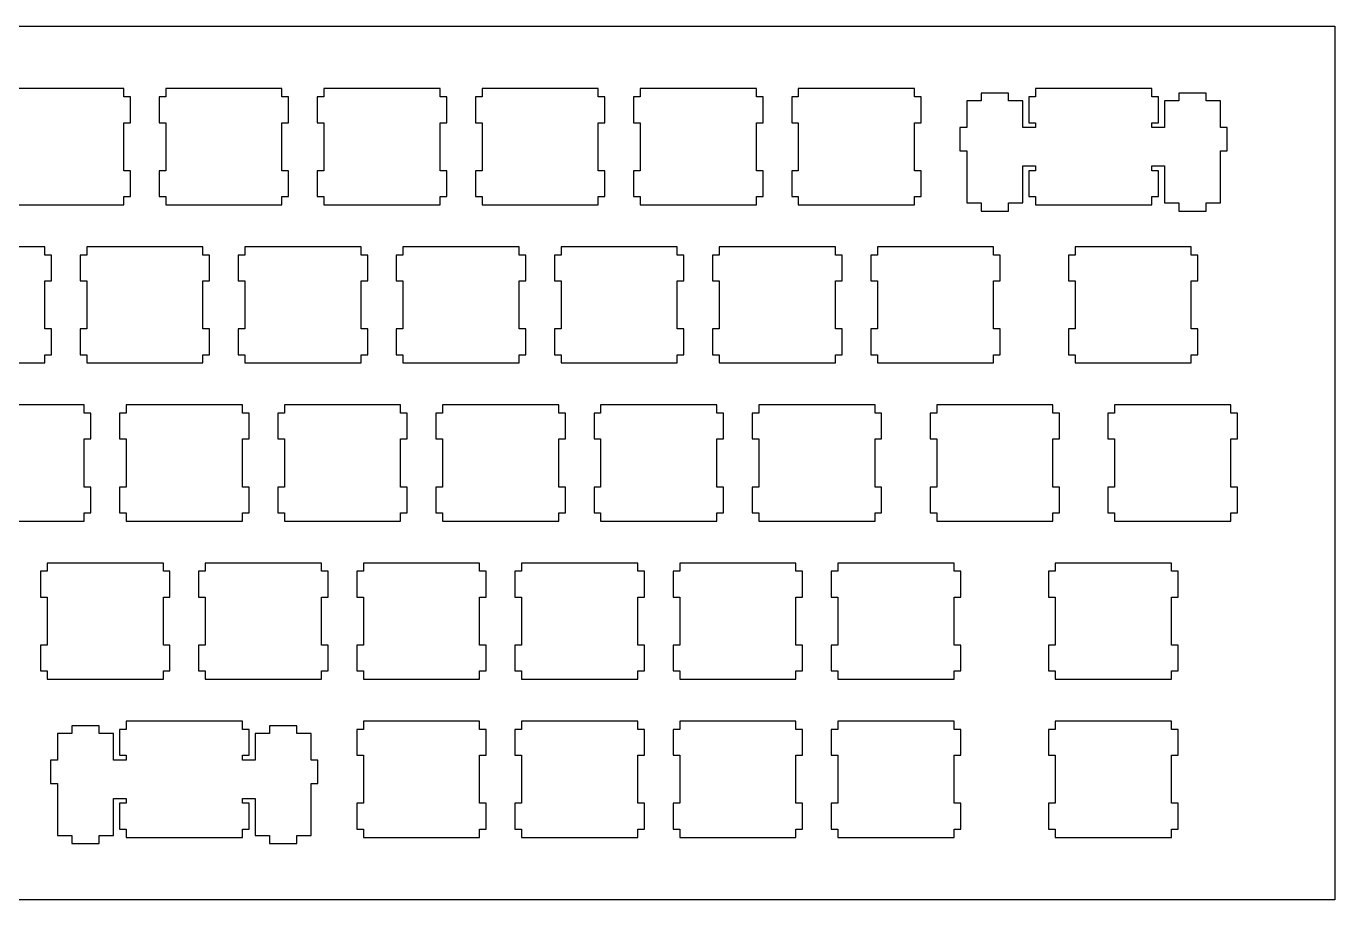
# Model space of a CAD drawing. Extents: x 0 to 306, y 0 to 105.
# Drawn here: x 148.2 to 305.8, y 0.1 to 105.3 of the extents above; entities that cross this region are included whole.
import ezdxf

# ---------------------------------------------------------------- set-up
doc = ezdxf.new("R2010")
doc.units = 0
doc.layers.get('0').update_dxf_attribs({"linetype": 'CONTINUOUS'})

msp = doc.modelspace()

# ---------------------------------------------------------------- linework, layer by layer
at = {"color": 0}
for p, q in [((0.09371, 105.344), (305.845, 105.344)), ((305.845, 105.344), (305.845, 0.09371)), ((159.968, 97.82), (145.969, 97.82)), ((159.968, 96.8195), (159.968, 97.82)), ((165.019, 97.82), (165.019, 96.8195)), ((179.018, 97.82), (165.019, 97.82)), ((179.018, 96.8195), (179.018, 97.82)), ((184.069, 97.82), (184.069, 96.8195)), ((198.068, 97.82), (184.069, 97.82)), ((198.068, 96.8195), (198.068, 97.82)), ((203.119, 97.82), (203.119, 96.8195)), ((217.118, 97.82), (203.119, 97.82)), ((217.118, 96.8195), (217.118, 97.82)), ((222.169, 97.82), (222.169, 96.8195)), ((236.168, 97.82), (222.169, 97.82)), ((236.168, 96.8195), (236.168, 97.82)), ((241.219, 97.82), (241.219, 96.8195)), ((255.218, 97.82), (241.219, 97.82)), ((255.218, 96.8195), (255.218, 97.82)), ((269.794, 97.82), (269.794, 96.8195)), ((283.793, 97.82), (269.794, 97.82)), ((283.793, 96.8195), (283.793, 97.82)), ((160.769, 96.8195), (159.968, 96.8195)), ((160.769, 93.7189), (160.769, 96.8195)), ((165.019, 96.8195), (164.219, 96.8195)), ((164.219, 96.8195), (164.219, 93.7189)), ((179.819, 96.8195), (179.018, 96.8195)), ((179.819, 93.7189), (179.819, 96.8195)), ((184.069, 96.8195), (183.269, 96.8195)), ((183.269, 96.8195), (183.269, 93.7189)), ((198.869, 96.8195), (198.068, 96.8195)), ((198.869, 93.7189), (198.869, 96.8195)), ((203.119, 96.8195), (202.319, 96.8195)), ((202.319, 96.8195), (202.319, 93.7189)), ((217.919, 96.8195), (217.118, 96.8195)), ((217.919, 93.7189), (217.919, 96.8195)), ((222.169, 96.8195), (221.369, 96.8195)), ((221.369, 96.8195), (221.369, 93.7189)), ((236.969, 96.8195), (236.168, 96.8195)), ((236.969, 93.7189), (236.969, 96.8195)), ((241.219, 96.8195), (240.419, 96.8195)), ((240.419, 96.8195), (240.419, 93.7189)), ((256.019, 96.8195), (255.218, 96.8195)), ((256.019, 93.7189), (256.019, 96.8195)), ((263.244, 96.3496), (261.519, 96.3496)), ((261.519, 96.3496), (261.519, 93.1196)), ((266.544, 97.2689), (263.244, 97.2689)), ((263.244, 97.2689), (263.244, 96.3496)), ((266.544, 96.3496), (266.544, 97.2689)), ((268.268, 96.3496), (266.544, 96.3496)), ((268.268, 93.1196), (268.268, 96.3496)), ((269.794, 96.8195), (268.994, 96.8195)), ((268.994, 96.8195), (268.994, 93.7189)), ((284.594, 96.8195), (283.793, 96.8195)), ((284.594, 93.7189), (284.594, 96.8195)), ((287.044, 96.3496), (285.319, 96.3496)), ((285.319, 96.3496), (285.319, 93.1196)), ((290.344, 97.2689), (287.044, 97.2689)), ((287.044, 97.2689), (287.044, 96.3496)), ((290.344, 96.3496), (290.344, 97.2689)), ((292.068, 96.3496), (290.344, 96.3496)), ((292.068, 93.1196), (292.068, 96.3496)), ((159.968, 87.9203), (159.968, 93.7189)), ((159.968, 93.7189), (160.769, 93.7189)), ((164.219, 93.7189), (165.019, 93.7189)), ((165.019, 93.7189), (165.019, 87.9203)), ((179.018, 87.9203), (179.018, 93.7189)), ((179.018, 93.7189), (179.819, 93.7189)), ((183.269, 93.7189), (184.069, 93.7189)), ((184.069, 93.7189), (184.069, 87.9203)), ((198.068, 87.9203), (198.068, 93.7189)), ((198.068, 93.7189), (198.869, 93.7189)), ((202.319, 93.7189), (203.119, 93.7189)), ((203.119, 93.7189), (203.119, 87.9203)), ((217.118, 87.9203), (217.118, 93.7189)), ((217.118, 93.7189), (217.919, 93.7189)), ((221.369, 93.7189), (222.169, 93.7189)), ((222.169, 93.7189), (222.169, 87.9203)), ((236.168, 87.9203), (236.168, 93.7189)), ((236.168, 93.7189), (236.969, 93.7189)), ((240.419, 93.7189), (241.219, 93.7189)), ((241.219, 93.7189), (241.219, 87.9203)), ((255.218, 87.9203), (255.218, 93.7189)), ((255.218, 93.7189), (256.019, 93.7189)), ((261.519, 93.1196), (260.693, 93.1196)), ((260.693, 93.1196), (260.693, 90.3192)), ((269.794, 93.1196), (268.268, 93.1196)), ((268.994, 93.7189), (269.794, 93.7189)), ((269.794, 93.7189), (269.794, 93.1196)), ((283.793, 93.1196), (283.793, 93.7189)), ((283.793, 93.7189), (284.594, 93.7189)), ((285.319, 93.1196), (283.793, 93.1196)), ((292.894, 93.1196), (292.068, 93.1196)), ((292.894, 90.3192), (292.894, 93.1196)), ((260.693, 90.3192), (261.519, 90.3192)), ((261.519, 90.3192), (261.519, 84.0507)), ((292.068, 84.0507), (292.068, 90.3192)), ((292.068, 90.3192), (292.894, 90.3192)), ((268.268, 84.0507), (268.268, 88.5197)), ((268.268, 88.5197), (269.794, 88.5197)), ((269.794, 88.5197), (269.794, 87.9203)), ((283.793, 87.9203), (283.793, 88.5197)), ((283.793, 88.5197), (285.319, 88.5197)), ((285.319, 88.5197), (285.319, 84.0507)), ((160.769, 87.9203), (159.968, 87.9203)), ((160.769, 84.8198), (160.769, 87.9203)), ((165.019, 87.9203), (164.219, 87.9203)), ((164.219, 87.9203), (164.219, 84.8198)), ((179.819, 87.9203), (179.018, 87.9203)), ((179.819, 84.8198), (179.819, 87.9203)), ((184.069, 87.9203), (183.269, 87.9203)), ((183.269, 87.9203), (183.269, 84.8198)), ((198.869, 87.9203), (198.068, 87.9203)), ((198.869, 84.8198), (198.869, 87.9203)), ((203.119, 87.9203), (202.319, 87.9203)), ((202.319, 87.9203), (202.319, 84.8198)), ((217.919, 87.9203), (217.118, 87.9203)), ((217.919, 84.8198), (217.919, 87.9203)), ((222.169, 87.9203), (221.369, 87.9203)), ((221.369, 87.9203), (221.369, 84.8198)), ((236.969, 87.9203), (236.168, 87.9203)), ((236.969, 84.8198), (236.969, 87.9203)), ((241.219, 87.9203), (240.419, 87.9203)), ((240.419, 87.9203), (240.419, 84.8198)), ((256.019, 87.9203), (255.218, 87.9203)), ((256.019, 84.8198), (256.019, 87.9203)), ((269.794, 87.9203), (268.994, 87.9203)), ((268.994, 87.9203), (268.994, 84.8198)), ((284.594, 87.9203), (283.793, 87.9203)), ((284.594, 84.8198), (284.594, 87.9203)), ((145.969, 83.8193), (159.968, 83.8193)), ((159.968, 83.8193), (159.968, 84.8198)), ((159.968, 84.8198), (160.769, 84.8198)), ((164.219, 84.8198), (165.019, 84.8198)), ((165.019, 84.8198), (165.019, 83.8193)), ((165.019, 83.8193), (179.018, 83.8193)), ((179.018, 83.8193), (179.018, 84.8198)), ((179.018, 84.8198), (179.819, 84.8198)), ((183.269, 84.8198), (184.069, 84.8198)), ((184.069, 84.8198), (184.069, 83.8193)), ((184.069, 83.8193), (198.068, 83.8193)), ((198.068, 83.8193), (198.068, 84.8198)), ((198.068, 84.8198), (198.869, 84.8198)), ((202.319, 84.8198), (203.119, 84.8198)), ((203.119, 84.8198), (203.119, 83.8193)), ((203.119, 83.8193), (217.118, 83.8193)), ((217.118, 83.8193), (217.118, 84.8198)), ((217.118, 84.8198), (217.919, 84.8198)), ((221.369, 84.8198), (222.169, 84.8198)), ((222.169, 84.8198), (222.169, 83.8193)), ((222.169, 83.8193), (236.168, 83.8193)), ((236.168, 83.8193), (236.168, 84.8198)), ((236.168, 84.8198), (236.969, 84.8198)), ((240.419, 84.8198), (241.219, 84.8198)), ((241.219, 84.8198), (241.219, 83.8193)), ((241.219, 83.8193), (255.218, 83.8193)), ((255.218, 83.8193), (255.218, 84.8198)), ((255.218, 84.8198), (256.019, 84.8198)), ((261.519, 84.0507), (263.244, 84.0507)), ((263.244, 84.0507), (263.244, 83.0696)), ((266.544, 83.0696), (266.544, 84.0507)), ((266.544, 84.0507), (268.268, 84.0507)), ((268.994, 84.8198), (269.794, 84.8198)), ((269.794, 84.8198), (269.794, 83.8193)), ((269.794, 83.8193), (283.793, 83.8193)), ((283.793, 83.8193), (283.793, 84.8198)), ((283.793, 84.8198), (284.594, 84.8198)), ((285.319, 84.0507), (287.044, 84.0507)), ((287.044, 84.0507), (287.044, 83.0696)), ((290.344, 83.0696), (290.344, 84.0507)), ((290.344, 84.0507), (292.068, 84.0507)), ((263.244, 83.0696), (266.544, 83.0696)), ((287.044, 83.0696), (290.344, 83.0696)), ((150.443, 78.7686), (136.444, 78.7686)), ((150.443, 77.7695), (150.443, 78.7686)), ((151.244, 77.7695), (150.443, 77.7695)), ((151.244, 74.6689), (151.244, 77.7695)), ((155.494, 77.7695), (154.694, 77.7695)), ((154.694, 77.7695), (154.694, 74.6689)), ((155.494, 78.7686), (155.494, 77.7695)), ((169.493, 78.7686), (155.494, 78.7686)), ((169.493, 77.7695), (169.493, 78.7686)), ((170.294, 77.7695), (169.493, 77.7695)), ((170.294, 74.6689), (170.294, 77.7695)), ((174.544, 77.7695), (173.744, 77.7695)), ((173.744, 77.7695), (173.744, 74.6689)), ((174.544, 78.7686), (174.544, 77.7695)), ((188.543, 78.7686), (174.544, 78.7686)), ((188.543, 77.7695), (188.543, 78.7686)), ((189.344, 77.7695), (188.543, 77.7695)), ((189.344, 74.6689), (189.344, 77.7695)), ((193.594, 77.7695), (192.794, 77.7695)), ((192.794, 77.7695), (192.794, 74.6689)), ((193.594, 78.7686), (193.594, 77.7695)), ((207.593, 78.7686), (193.594, 78.7686)), ((207.593, 77.7695), (207.593, 78.7686)), ((208.394, 77.7695), (207.593, 77.7695)), ((208.394, 74.6689), (208.394, 77.7695)), ((212.644, 77.7695), (211.844, 77.7695)), ((211.844, 77.7695), (211.844, 74.6689)), ((212.644, 78.7686), (212.644, 77.7695)), ((226.643, 78.7686), (212.644, 78.7686)), ((226.643, 77.7695), (226.643, 78.7686)), ((227.444, 77.7695), (226.643, 77.7695)), ((227.444, 74.6689), (227.444, 77.7695)), ((231.694, 77.7695), (230.894, 77.7695)), ((230.894, 77.7695), (230.894, 74.6689)), ((231.694, 78.7686), (231.694, 77.7695)), ((245.693, 78.7686), (231.694, 78.7686)), ((245.693, 77.7695), (245.693, 78.7686)), ((246.494, 77.7695), (245.693, 77.7695)), ((246.494, 74.6689), (246.494, 77.7695)), ((250.744, 77.7695), (249.944, 77.7695)), ((249.944, 77.7695), (249.944, 74.6689)), ((250.744, 78.7686), (250.744, 77.7695)), ((264.743, 78.7686), (250.744, 78.7686)), ((264.743, 77.7695), (264.743, 78.7686)), ((265.544, 77.7695), (264.743, 77.7695)), ((265.544, 74.6689), (265.544, 77.7695)), ((274.556, 77.7695), (273.756, 77.7695)), ((273.756, 77.7695), (273.756, 74.6689)), ((274.556, 78.7686), (274.556, 77.7695)), ((288.556, 78.7686), (274.556, 78.7686)), ((288.556, 77.7695), (288.556, 78.7686)), ((289.356, 77.7695), (288.556, 77.7695)), ((289.356, 74.6689), (289.356, 77.7695)), ((150.443, 68.8689), (150.443, 74.6689)), ((150.443, 74.6689), (151.244, 74.6689)), ((154.694, 74.6689), (155.494, 74.6689)), ((155.494, 74.6689), (155.494, 68.8689)), ((169.493, 68.8689), (169.493, 74.6689)), ((169.493, 74.6689), (170.294, 74.6689)), ((173.744, 74.6689), (174.544, 74.6689)), ((174.544, 74.6689), (174.544, 68.8689)), ((188.543, 68.8689), (188.543, 74.6689)), ((188.543, 74.6689), (189.344, 74.6689)), ((192.794, 74.6689), (193.594, 74.6689)), ((193.594, 74.6689), (193.594, 68.8689)), ((207.593, 68.8689), (207.593, 74.6689)), ((207.593, 74.6689), (208.394, 74.6689)), ((211.844, 74.6689), (212.644, 74.6689)), ((212.644, 74.6689), (212.644, 68.8689)), ((226.643, 68.8689), (226.643, 74.6689)), ((226.643, 74.6689), (227.444, 74.6689)), ((230.894, 74.6689), (231.694, 74.6689)), ((231.694, 74.6689), (231.694, 68.8689)), ((245.693, 68.8689), (245.693, 74.6689)), ((245.693, 74.6689), (246.494, 74.6689)), ((249.944, 74.6689), (250.744, 74.6689)), ((250.744, 74.6689), (250.744, 68.8689)), ((264.743, 68.8689), (264.743, 74.6689)), ((264.743, 74.6689), (265.544, 74.6689)), ((273.756, 74.6689), (274.556, 74.6689)), ((274.556, 74.6689), (274.556, 68.8689)), ((288.556, 68.8689), (288.556, 74.6689)), ((288.556, 74.6689), (289.356, 74.6689)), ((151.244, 68.8689), (150.443, 68.8689)), ((151.244, 65.7698), (151.244, 68.8689)), ((155.494, 68.8689), (154.694, 68.8689)), ((154.694, 68.8689), (154.694, 65.7698)), ((170.294, 68.8689), (169.493, 68.8689)), ((170.294, 65.7698), (170.294, 68.8689)), ((174.544, 68.8689), (173.744, 68.8689)), ((173.744, 68.8689), (173.744, 65.7698)), ((189.344, 68.8689), (188.543, 68.8689)), ((189.344, 65.7698), (189.344, 68.8689)), ((193.594, 68.8689), (192.794, 68.8689)), ((192.794, 68.8689), (192.794, 65.7698)), ((208.394, 68.8689), (207.593, 68.8689)), ((208.394, 65.7698), (208.394, 68.8689)), ((212.644, 68.8689), (211.844, 68.8689)), ((211.844, 68.8689), (211.844, 65.7698)), ((227.444, 68.8689), (226.643, 68.8689)), ((227.444, 65.7698), (227.444, 68.8689)), ((231.694, 68.8689), (230.894, 68.8689)), ((230.894, 68.8689), (230.894, 65.7698)), ((246.494, 68.8689), (245.693, 68.8689)), ((246.494, 65.7698), (246.494, 68.8689)), ((250.744, 68.8689), (249.944, 68.8689)), ((249.944, 68.8689), (249.944, 65.7698)), ((265.544, 68.8689), (264.743, 68.8689)), ((265.544, 65.7698), (265.544, 68.8689)), ((274.556, 68.8689), (273.756, 68.8689)), ((273.756, 68.8689), (273.756, 65.7698)), ((289.356, 68.8689), (288.556, 68.8689)), ((289.356, 65.7698), (289.356, 68.8689)), ((136.444, 64.7693), (150.443, 64.7693)), ((150.443, 64.7693), (150.443, 65.7698)), ((150.443, 65.7698), (151.244, 65.7698)), ((154.694, 65.7698), (155.494, 65.7698)), ((155.494, 65.7698), (155.494, 64.7693)), ((155.494, 64.7693), (169.493, 64.7693)), ((169.493, 64.7693), (169.493, 65.7698)), ((169.493, 65.7698), (170.294, 65.7698)), ((173.744, 65.7698), (174.544, 65.7698)), ((174.544, 65.7698), (174.544, 64.7693)), ((174.544, 64.7693), (188.543, 64.7693)), ((188.543, 64.7693), (188.543, 65.7698)), ((188.543, 65.7698), (189.344, 65.7698)), ((192.794, 65.7698), (193.594, 65.7698)), ((193.594, 65.7698), (193.594, 64.7693)), ((193.594, 64.7693), (207.593, 64.7693)), ((207.593, 64.7693), (207.593, 65.7698)), ((207.593, 65.7698), (208.394, 65.7698)), ((211.844, 65.7698), (212.644, 65.7698)), ((212.644, 65.7698), (212.644, 64.7693)), ((212.644, 64.7693), (226.643, 64.7693)), ((226.643, 64.7693), (226.643, 65.7698)), ((226.643, 65.7698), (227.444, 65.7698)), ((230.894, 65.7698), (231.694, 65.7698)), ((231.694, 65.7698), (231.694, 64.7693)), ((231.694, 64.7693), (245.693, 64.7693)), ((245.693, 64.7693), (245.693, 65.7698)), ((245.693, 65.7698), (246.494, 65.7698)), ((249.944, 65.7698), (250.744, 65.7698)), ((250.744, 65.7698), (250.744, 64.7693)), ((250.744, 64.7693), (264.743, 64.7693)), ((264.743, 64.7693), (264.743, 65.7698)), ((264.743, 65.7698), (265.544, 65.7698)), ((273.756, 65.7698), (274.556, 65.7698)), ((274.556, 65.7698), (274.556, 64.7693)), ((274.556, 64.7693), (288.556, 64.7693)), ((288.556, 64.7693), (288.556, 65.7698)), ((288.556, 65.7698), (289.356, 65.7698)), ((155.206, 59.7186), (141.206, 59.7186)), ((155.206, 58.7195), (155.206, 59.7186)), ((156.006, 58.7195), (155.206, 58.7195)), ((156.006, 55.6189), (156.006, 58.7195)), ((160.256, 58.7195), (159.456, 58.7195)), ((159.456, 58.7195), (159.456, 55.6189)), ((160.256, 59.7186), (160.256, 58.7195)), ((174.256, 59.7186), (160.256, 59.7186)), ((174.256, 58.7195), (174.256, 59.7186)), ((175.056, 58.7195), (174.256, 58.7195)), ((175.056, 55.6189), (175.056, 58.7195)), ((179.306, 58.7195), (178.506, 58.7195)), ((178.506, 58.7195), (178.506, 55.6189)), ((179.306, 59.7186), (179.306, 58.7195)), ((193.306, 59.7186), (179.306, 59.7186)), ((193.306, 58.7195), (193.306, 59.7186)), ((194.106, 58.7195), (193.306, 58.7195)), ((194.106, 55.6189), (194.106, 58.7195)), ((198.356, 58.7195), (197.556, 58.7195)), ((197.556, 58.7195), (197.556, 55.6189)), ((198.356, 59.7186), (198.356, 58.7195)), ((212.356, 59.7186), (198.356, 59.7186)), ((212.356, 58.7195), (212.356, 59.7186)), ((213.156, 58.7195), (212.356, 58.7195)), ((213.156, 55.6189), (213.156, 58.7195)), ((217.406, 58.7195), (216.606, 58.7195)), ((216.606, 58.7195), (216.606, 55.6189)), ((217.406, 59.7186), (217.406, 58.7195)), ((231.406, 59.7186), (217.406, 59.7186)), ((231.406, 58.7195), (231.406, 59.7186)), ((232.206, 58.7195), (231.406, 58.7195)), ((232.206, 55.6189), (232.206, 58.7195)), ((236.456, 58.7195), (235.656, 58.7195)), ((235.656, 58.7195), (235.656, 55.6189)), ((236.456, 59.7186), (236.456, 58.7195)), ((250.456, 59.7186), (236.456, 59.7186)), ((250.456, 58.7195), (250.456, 59.7186)), ((251.255, 58.7195), (250.456, 58.7195)), ((251.255, 55.6189), (251.255, 58.7195)), ((257.886, 58.7195), (257.087, 58.7195)), ((257.087, 58.7195), (257.087, 55.6189)), ((257.886, 59.7186), (257.886, 58.7195)), ((271.887, 59.7186), (257.886, 59.7186)), ((271.887, 58.7195), (271.887, 59.7186)), ((272.686, 58.7195), (271.887, 58.7195)), ((272.686, 55.6189), (272.686, 58.7195)), ((279.319, 58.7195), (278.519, 58.7195)), ((278.519, 58.7195), (278.519, 55.6189)), ((279.319, 59.7186), (279.319, 58.7195)), ((293.318, 59.7186), (279.319, 59.7186)), ((293.318, 58.7195), (293.318, 59.7186)), ((294.119, 58.7195), (293.318, 58.7195)), ((294.119, 55.6189), (294.119, 58.7195)), ((155.206, 49.8189), (155.206, 55.6189)), ((155.206, 55.6189), (156.006, 55.6189)), ((159.456, 55.6189), (160.256, 55.6189)), ((160.256, 55.6189), (160.256, 49.8189)), ((174.256, 49.8189), (174.256, 55.6189)), ((174.256, 55.6189), (175.056, 55.6189)), ((178.506, 55.6189), (179.306, 55.6189)), ((179.306, 55.6189), (179.306, 49.8189)), ((193.306, 49.8189), (193.306, 55.6189)), ((193.306, 55.6189), (194.106, 55.6189)), ((197.556, 55.6189), (198.356, 55.6189)), ((198.356, 55.6189), (198.356, 49.8189)), ((212.356, 49.8189), (212.356, 55.6189)), ((212.356, 55.6189), (213.156, 55.6189)), ((216.606, 55.6189), (217.406, 55.6189)), ((217.406, 55.6189), (217.406, 49.8189)), ((231.406, 49.8189), (231.406, 55.6189)), ((231.406, 55.6189), (232.206, 55.6189)), ((235.656, 55.6189), (236.456, 55.6189)), ((236.456, 55.6189), (236.456, 49.8189)), ((250.456, 49.8189), (250.456, 55.6189)), ((250.456, 55.6189), (251.255, 55.6189)), ((257.087, 55.6189), (257.886, 55.6189)), ((257.886, 55.6189), (257.886, 49.8189)), ((271.887, 49.8189), (271.887, 55.6189)), ((271.887, 55.6189), (272.686, 55.6189)), ((278.519, 55.6189), (279.319, 55.6189)), ((279.319, 55.6189), (279.319, 49.8189)), ((293.318, 49.8189), (293.318, 55.6189)), ((293.318, 55.6189), (294.119, 55.6189)), ((156.006, 49.8189), (155.206, 49.8189)), ((156.006, 46.7198), (156.006, 49.8189)), ((160.256, 49.8189), (159.456, 49.8189)), ((159.456, 49.8189), (159.456, 46.7198)), ((175.056, 49.8189), (174.256, 49.8189)), ((175.056, 46.7198), (175.056, 49.8189)), ((179.306, 49.8189), (178.506, 49.8189)), ((178.506, 49.8189), (178.506, 46.7198)), ((194.106, 49.8189), (193.306, 49.8189)), ((194.106, 46.7198), (194.106, 49.8189)), ((198.356, 49.8189), (197.556, 49.8189)), ((197.556, 49.8189), (197.556, 46.7198)), ((213.156, 49.8189), (212.356, 49.8189)), ((213.156, 46.7198), (213.156, 49.8189)), ((217.406, 49.8189), (216.606, 49.8189)), ((216.606, 49.8189), (216.606, 46.7198)), ((232.206, 49.8189), (231.406, 49.8189)), ((232.206, 46.7198), (232.206, 49.8189)), ((236.456, 49.8189), (235.656, 49.8189)), ((235.656, 49.8189), (235.656, 46.7198)), ((251.255, 49.8189), (250.456, 49.8189)), ((251.255, 46.7198), (251.255, 49.8189)), ((257.886, 49.8189), (257.087, 49.8189)), ((257.087, 49.8189), (257.087, 46.7198)), ((272.686, 49.8189), (271.887, 49.8189)), ((272.686, 46.7198), (272.686, 49.8189)), ((279.319, 49.8189), (278.519, 49.8189)), ((278.519, 49.8189), (278.519, 46.7198)), ((294.119, 49.8189), (293.318, 49.8189)), ((294.119, 46.7198), (294.119, 49.8189)), ((141.206, 45.7193), (155.206, 45.7193)), ((155.206, 45.7193), (155.206, 46.7198)), ((155.206, 46.7198), (156.006, 46.7198)), ((159.456, 46.7198), (160.256, 46.7198)), ((160.256, 46.7198), (160.256, 45.7193)), ((160.256, 45.7193), (174.256, 45.7193)), ((174.256, 45.7193), (174.256, 46.7198)), ((174.256, 46.7198), (175.056, 46.7198)), ((178.506, 46.7198), (179.306, 46.7198)), ((179.306, 46.7198), (179.306, 45.7193)), ((179.306, 45.7193), (193.306, 45.7193)), ((193.306, 45.7193), (193.306, 46.7198)), ((193.306, 46.7198), (194.106, 46.7198)), ((197.556, 46.7198), (198.356, 46.7198)), ((198.356, 46.7198), (198.356, 45.7193)), ((198.356, 45.7193), (212.356, 45.7193)), ((212.356, 45.7193), (212.356, 46.7198)), ((212.356, 46.7198), (213.156, 46.7198)), ((216.606, 46.7198), (217.406, 46.7198)), ((217.406, 46.7198), (217.406, 45.7193)), ((217.406, 45.7193), (231.406, 45.7193)), ((231.406, 45.7193), (231.406, 46.7198)), ((231.406, 46.7198), (232.206, 46.7198)), ((235.656, 46.7198), (236.456, 46.7198)), ((236.456, 46.7198), (236.456, 45.7193)), ((236.456, 45.7193), (250.456, 45.7193)), ((250.456, 45.7193), (250.456, 46.7198)), ((250.456, 46.7198), (251.255, 46.7198)), ((257.087, 46.7198), (257.886, 46.7198)), ((257.886, 46.7198), (257.886, 45.7193)), ((257.886, 45.7193), (271.887, 45.7193)), ((271.887, 45.7193), (271.887, 46.7198)), ((271.887, 46.7198), (272.686, 46.7198)), ((278.519, 46.7198), (279.319, 46.7198)), ((279.319, 46.7198), (279.319, 45.7193)), ((279.319, 45.7193), (293.318, 45.7193)), ((293.318, 45.7193), (293.318, 46.7198)), ((293.318, 46.7198), (294.119, 46.7198)), ((150.731, 39.6695), (149.931, 39.6695)), ((149.931, 39.6695), (149.931, 36.5704)), ((150.731, 40.6686), (150.731, 39.6695)), ((164.731, 40.6686), (150.731, 40.6686)), ((164.731, 39.6695), (164.731, 40.6686)), ((165.531, 39.6695), (164.731, 39.6695)), ((165.531, 36.5704), (165.531, 39.6695)), ((169.781, 39.6695), (168.981, 39.6695)), ((168.981, 39.6695), (168.981, 36.5704)), ((169.781, 40.6686), (169.781, 39.6695)), ((183.781, 40.6686), (169.781, 40.6686)), ((183.781, 39.6695), (183.781, 40.6686)), ((184.581, 39.6695), (183.781, 39.6695)), ((184.581, 36.5704), (184.581, 39.6695)), ((188.831, 39.6695), (188.031, 39.6695)), ((188.031, 39.6695), (188.031, 36.5704)), ((188.831, 40.6686), (188.831, 39.6695)), ((202.831, 40.6686), (188.831, 40.6686)), ((202.831, 39.6695), (202.831, 40.6686)), ((203.631, 39.6695), (202.831, 39.6695)), ((203.631, 36.5704), (203.631, 39.6695)), ((207.881, 39.6695), (207.081, 39.6695)), ((207.081, 39.6695), (207.081, 36.5704)), ((207.881, 40.6686), (207.881, 39.6695)), ((221.881, 40.6686), (207.881, 40.6686)), ((221.881, 39.6695), (221.881, 40.6686)), ((222.681, 39.6695), (221.881, 39.6695)), ((222.681, 36.5704), (222.681, 39.6695)), ((226.931, 39.6695), (226.131, 39.6695)), ((226.131, 39.6695), (226.131, 36.5704)), ((226.931, 40.6686), (226.931, 39.6695)), ((240.931, 40.6686), (226.931, 40.6686)), ((240.931, 39.6695), (240.931, 40.6686)), ((241.731, 39.6695), (240.931, 39.6695)), ((241.731, 36.5704), (241.731, 39.6695)), ((245.981, 39.6695), (245.181, 39.6695)), ((245.181, 39.6695), (245.181, 36.5704)), ((245.981, 40.6686), (245.981, 39.6695)), ((259.981, 40.6686), (245.981, 40.6686)), ((259.981, 39.6695), (259.981, 40.6686)), ((260.781, 39.6695), (259.981, 39.6695)), ((260.781, 36.5704), (260.781, 39.6695)), ((272.175, 39.6695), (271.374, 39.6695)), ((271.374, 39.6695), (271.374, 36.5704)), ((272.175, 40.6686), (272.175, 39.6695)), ((286.174, 40.6686), (272.175, 40.6686)), ((286.174, 39.6695), (286.174, 40.6686)), ((286.975, 39.6695), (286.174, 39.6695)), ((286.975, 36.5704), (286.975, 39.6695)), ((149.931, 36.5704), (150.731, 36.5704)), ((150.731, 36.5704), (150.731, 30.7689)), ((164.731, 30.7689), (164.731, 36.5704)), ((164.731, 36.5704), (165.531, 36.5704)), ((168.981, 36.5704), (169.781, 36.5704)), ((169.781, 36.5704), (169.781, 30.7689)), ((183.781, 30.7689), (183.781, 36.5704)), ((183.781, 36.5704), (184.581, 36.5704)), ((188.031, 36.5704), (188.831, 36.5704)), ((188.831, 36.5704), (188.831, 30.7689)), ((202.831, 30.7689), (202.831, 36.5704)), ((202.831, 36.5704), (203.631, 36.5704)), ((207.081, 36.5704), (207.881, 36.5704)), ((207.881, 36.5704), (207.881, 30.7689)), ((221.881, 30.7689), (221.881, 36.5704)), ((221.881, 36.5704), (222.681, 36.5704)), ((226.131, 36.5704), (226.931, 36.5704)), ((226.931, 36.5704), (226.931, 30.7689)), ((240.931, 30.7689), (240.931, 36.5704)), ((240.931, 36.5704), (241.731, 36.5704)), ((245.181, 36.5704), (245.981, 36.5704)), ((245.981, 36.5704), (245.981, 30.7689)), ((259.981, 30.7689), (259.981, 36.5704)), ((259.981, 36.5704), (260.781, 36.5704)), ((271.374, 36.5704), (272.175, 36.5704)), ((272.175, 36.5704), (272.175, 30.7689)), ((286.174, 30.7689), (286.174, 36.5704)), ((286.174, 36.5704), (286.975, 36.5704)), ((150.731, 30.7689), (149.931, 30.7689)), ((149.931, 30.7689), (149.931, 27.6696)), ((165.531, 30.7689), (164.731, 30.7689)), ((165.531, 27.6696), (165.531, 30.7689)), ((169.781, 30.7689), (168.981, 30.7689)), ((168.981, 30.7689), (168.981, 27.6696)), ((184.581, 30.7689), (183.781, 30.7689)), ((184.581, 27.6696), (184.581, 30.7689)), ((188.831, 30.7689), (188.031, 30.7689)), ((188.031, 30.7689), (188.031, 27.6696)), ((203.631, 30.7689), (202.831, 30.7689)), ((203.631, 27.6696), (203.631, 30.7689)), ((207.881, 30.7689), (207.081, 30.7689)), ((207.081, 30.7689), (207.081, 27.6696)), ((222.681, 30.7689), (221.881, 30.7689)), ((222.681, 27.6696), (222.681, 30.7689)), ((226.931, 30.7689), (226.131, 30.7689)), ((226.131, 30.7689), (226.131, 27.6696)), ((241.731, 30.7689), (240.931, 30.7689)), ((241.731, 27.6696), (241.731, 30.7689)), ((245.981, 30.7689), (245.181, 30.7689)), ((245.181, 30.7689), (245.181, 27.6696)), ((260.781, 30.7689), (259.981, 30.7689)), ((260.781, 27.6696), (260.781, 30.7689)), ((272.175, 30.7689), (271.374, 30.7689)), ((271.374, 30.7689), (271.374, 27.6696)), ((286.975, 30.7689), (286.174, 30.7689)), ((286.975, 27.6696), (286.975, 30.7689)), ((149.931, 27.6696), (150.731, 27.6696)), ((150.731, 27.6696), (150.731, 26.6692)), ((164.731, 26.6692), (164.731, 27.6696)), ((164.731, 27.6696), (165.531, 27.6696)), ((168.981, 27.6696), (169.781, 27.6696)), ((169.781, 27.6696), (169.781, 26.6692)), ((183.781, 26.6692), (183.781, 27.6696)), ((183.781, 27.6696), (184.581, 27.6696)), ((188.031, 27.6696), (188.831, 27.6696)), ((188.831, 27.6696), (188.831, 26.6692)), ((202.831, 26.6692), (202.831, 27.6696)), ((202.831, 27.6696), (203.631, 27.6696)), ((207.081, 27.6696), (207.881, 27.6696)), ((207.881, 27.6696), (207.881, 26.6692)), ((221.881, 26.6692), (221.881, 27.6696)), ((221.881, 27.6696), (222.681, 27.6696)), ((226.131, 27.6696), (226.931, 27.6696)), ((226.931, 27.6696), (226.931, 26.6692)), ((240.931, 26.6692), (240.931, 27.6696)), ((240.931, 27.6696), (241.731, 27.6696)), ((245.181, 27.6696), (245.981, 27.6696)), ((245.981, 27.6696), (245.981, 26.6692)), ((259.981, 26.6692), (259.981, 27.6696)), ((259.981, 27.6696), (260.781, 27.6696)), ((271.374, 27.6696), (272.175, 27.6696)), ((272.175, 27.6696), (272.175, 26.6692)), ((286.174, 26.6692), (286.174, 27.6696)), ((286.174, 27.6696), (286.975, 27.6696)), ((150.731, 26.6692), (164.731, 26.6692)), ((169.781, 26.6692), (183.781, 26.6692)), ((188.831, 26.6692), (202.831, 26.6692)), ((207.881, 26.6692), (221.881, 26.6692)), ((226.931, 26.6692), (240.931, 26.6692)), ((245.981, 26.6692), (259.981, 26.6692)), ((272.175, 26.6692), (286.174, 26.6692)), ((157.006, 21.0702), (153.706, 21.0702)), ((153.706, 21.0702), (153.706, 20.1497)), ((157.006, 20.1497), (157.006, 21.0702)), ((160.256, 20.6196), (159.456, 20.6196)), ((159.456, 20.6196), (159.456, 17.5204)), ((160.256, 21.6187), (160.256, 20.6196)), ((174.256, 21.6187), (160.256, 21.6187)), ((174.256, 20.6196), (174.256, 21.6187)), ((175.056, 20.6196), (174.256, 20.6196)), ((175.056, 17.5204), (175.056, 20.6196)), ((180.806, 21.0702), (177.505, 21.0702)), ((177.505, 21.0702), (177.505, 20.1497)), ((180.806, 20.1497), (180.806, 21.0702)), ((188.831, 20.6196), (188.031, 20.6196)), ((188.031, 20.6196), (188.031, 17.5204)), ((188.831, 21.6187), (188.831, 20.6196)), ((202.831, 21.6187), (188.831, 21.6187)), ((202.831, 20.6196), (202.831, 21.6187)), ((203.631, 20.6196), (202.831, 20.6196)), ((203.631, 17.5204), (203.631, 20.6196)), ((207.881, 20.6196), (207.081, 20.6196)), ((207.081, 20.6196), (207.081, 17.5204)), ((207.881, 21.6187), (207.881, 20.6196)), ((221.881, 21.6187), (207.881, 21.6187)), ((221.881, 20.6196), (221.881, 21.6187)), ((222.681, 20.6196), (221.881, 20.6196)), ((222.681, 17.5204), (222.681, 20.6196)), ((226.931, 20.6196), (226.131, 20.6196)), ((226.131, 20.6196), (226.131, 17.5204)), ((226.931, 21.6187), (226.931, 20.6196)), ((240.931, 21.6187), (226.931, 21.6187)), ((240.931, 20.6196), (240.931, 21.6187)), ((241.731, 20.6196), (240.931, 20.6196)), ((241.731, 17.5204), (241.731, 20.6196)), ((245.981, 20.6196), (245.181, 20.6196)), ((245.181, 20.6196), (245.181, 17.5204)), ((245.981, 21.6187), (245.981, 20.6196)), ((259.981, 21.6187), (245.981, 21.6187)), ((259.981, 20.6196), (259.981, 21.6187)), ((260.781, 20.6196), (259.981, 20.6196)), ((260.781, 17.5204), (260.781, 20.6196)), ((272.175, 20.6196), (271.374, 20.6196)), ((271.374, 20.6196), (271.374, 17.5204)), ((272.175, 21.6187), (272.175, 20.6196)), ((286.174, 21.6187), (272.175, 21.6187)), ((286.174, 20.6196), (286.174, 21.6187)), ((286.975, 20.6196), (286.174, 20.6196)), ((286.975, 17.5204), (286.975, 20.6196)), ((153.706, 20.1497), (151.981, 20.1497)), ((151.981, 20.1497), (151.981, 16.9195)), ((158.731, 20.1497), (157.006, 20.1497)), ((158.731, 16.9195), (158.731, 20.1497)), ((177.505, 20.1497), (175.781, 20.1497)), ((175.781, 20.1497), (175.781, 16.9195)), ((182.531, 20.1497), (180.806, 20.1497)), ((182.531, 16.9195), (182.531, 20.1497)), ((159.456, 17.5204), (160.256, 17.5204)), ((160.256, 17.5204), (160.256, 16.9195)), ((174.256, 16.9195), (174.256, 17.5204)), ((174.256, 17.5204), (175.056, 17.5204)), ((188.031, 17.5204), (188.831, 17.5204)), ((188.831, 17.5204), (188.831, 11.7189)), ((202.831, 11.7189), (202.831, 17.5204)), ((202.831, 17.5204), (203.631, 17.5204)), ((207.081, 17.5204), (207.881, 17.5204)), ((207.881, 17.5204), (207.881, 11.7189)), ((221.881, 11.7189), (221.881, 17.5204)), ((221.881, 17.5204), (222.681, 17.5204)), ((226.131, 17.5204), (226.931, 17.5204)), ((226.931, 17.5204), (226.931, 11.7189)), ((240.931, 11.7189), (240.931, 17.5204)), ((240.931, 17.5204), (241.731, 17.5204)), ((245.181, 17.5204), (245.981, 17.5204)), ((245.981, 17.5204), (245.981, 11.7189)), ((259.981, 11.7189), (259.981, 17.5204)), ((259.981, 17.5204), (260.781, 17.5204)), ((271.374, 17.5204), (272.175, 17.5204)), ((272.175, 17.5204), (272.175, 11.7189)), ((286.174, 11.7189), (286.174, 17.5204)), ((286.174, 17.5204), (286.975, 17.5204)), ((151.981, 16.9195), (151.156, 16.9195)), ((151.156, 16.9195), (151.156, 14.1194)), ((160.256, 16.9195), (158.731, 16.9195)), ((175.781, 16.9195), (174.256, 16.9195)), ((183.356, 16.9195), (182.531, 16.9195)), ((183.356, 14.1194), (183.356, 16.9195)), ((151.156, 14.1194), (151.981, 14.1194)), ((151.981, 14.1194), (151.981, 7.85068)), ((182.531, 7.85068), (182.531, 14.1194)), ((182.531, 14.1194), (183.356, 14.1194)), ((158.731, 7.85068), (158.731, 12.3197)), ((158.731, 12.3197), (160.256, 12.3197)), ((160.256, 11.7189), (159.456, 11.7189)), ((159.456, 11.7189), (159.456, 8.61963)), ((160.256, 12.3197), (160.256, 11.7189)), ((174.256, 11.7189), (174.256, 12.3197)), ((174.256, 12.3197), (175.781, 12.3197)), ((175.056, 11.7189), (174.256, 11.7189)), ((175.056, 8.61963), (175.056, 11.7189)), ((175.781, 12.3197), (175.781, 7.85068)), ((188.831, 11.7189), (188.031, 11.7189)), ((188.031, 11.7189), (188.031, 8.61963)), ((203.631, 11.7189), (202.831, 11.7189)), ((203.631, 8.61963), (203.631, 11.7189)), ((207.881, 11.7189), (207.081, 11.7189)), ((207.081, 11.7189), (207.081, 8.61963)), ((222.681, 11.7189), (221.881, 11.7189)), ((222.681, 8.61963), (222.681, 11.7189)), ((226.931, 11.7189), (226.131, 11.7189)), ((226.131, 11.7189), (226.131, 8.61963)), ((241.731, 11.7189), (240.931, 11.7189)), ((241.731, 8.61963), (241.731, 11.7189)), ((245.981, 11.7189), (245.181, 11.7189)), ((245.181, 11.7189), (245.181, 8.61963)), ((260.781, 11.7189), (259.981, 11.7189)), ((260.781, 8.61963), (260.781, 11.7189)), ((272.175, 11.7189), (271.374, 11.7189)), ((271.374, 11.7189), (271.374, 8.61963)), ((286.975, 11.7189), (286.174, 11.7189)), ((286.975, 8.61963), (286.975, 11.7189)), ((159.456, 8.61963), (160.256, 8.61963)), ((160.256, 8.61963), (160.256, 7.61919)), ((174.256, 7.61919), (174.256, 8.61963)), ((174.256, 8.61963), (175.056, 8.61963)), ((188.031, 8.61963), (188.831, 8.61963)), ((188.831, 8.61963), (188.831, 7.61919)), ((202.831, 7.61919), (202.831, 8.61963)), ((202.831, 8.61963), (203.631, 8.61963)), ((207.081, 8.61963), (207.881, 8.61963)), ((207.881, 8.61963), (207.881, 7.61919)), ((221.881, 7.61919), (221.881, 8.61963)), ((221.881, 8.61963), (222.681, 8.61963)), ((226.131, 8.61963), (226.931, 8.61963)), ((226.931, 8.61963), (226.931, 7.61919)), ((240.931, 7.61919), (240.931, 8.61963)), ((240.931, 8.61963), (241.731, 8.61963)), ((245.181, 8.61963), (245.981, 8.61963)), ((245.981, 8.61963), (245.981, 7.61919)), ((259.981, 7.61919), (259.981, 8.61963)), ((259.981, 8.61963), (260.781, 8.61963)), ((271.374, 8.61963), (272.175, 8.61963)), ((272.175, 8.61963), (272.175, 7.61919)), ((286.174, 7.61919), (286.174, 8.61963)), ((286.174, 8.61963), (286.975, 8.61963)), ((151.981, 7.85068), (153.706, 7.85068)), ((153.706, 7.85068), (153.706, 6.86954)), ((153.706, 6.86954), (157.006, 6.86954)), ((157.006, 6.86954), (157.006, 7.85068)), ((157.006, 7.85068), (158.731, 7.85068)), ((160.256, 7.61919), (174.256, 7.61919)), ((175.781, 7.85068), (177.505, 7.85068)), ((177.505, 7.85068), (177.505, 6.86954)), ((177.505, 6.86954), (180.806, 6.86954)), ((180.806, 6.86954), (180.806, 7.85068)), ((180.806, 7.85068), (182.531, 7.85068)), ((188.831, 7.61919), (202.831, 7.61919)), ((207.881, 7.61919), (221.881, 7.61919)), ((226.931, 7.61919), (240.931, 7.61919)), ((245.981, 7.61919), (259.981, 7.61919)), ((272.175, 7.61919), (286.174, 7.61919)), ((305.845, 0.09371), (0.09371, 0.09371))]:
    msp.add_line(p, q, dxfattribs=at)

doc.saveas('drawing.dxf')
